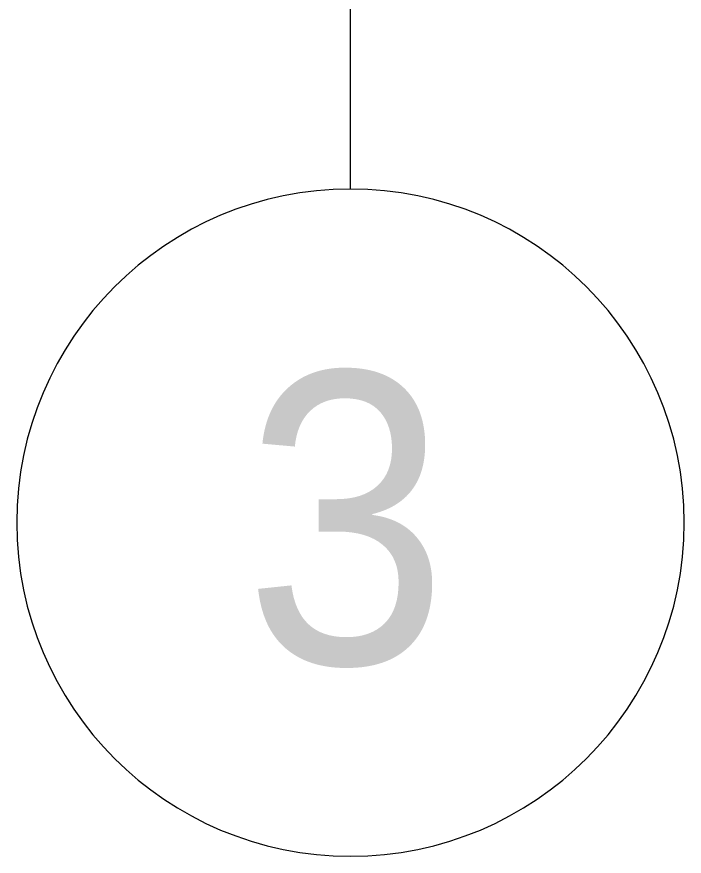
# Model space of a CAD drawing. Header units: millimetres. Extents: x -1113 to 415037, y -3642 to 354837.
# Drawn here: x 296437 to 298037, y -3506 to -1493 of the extents above; entities that cross this region are included whole.
import ezdxf

# ---------------------------------------------------------------- set-up
doc = ezdxf.new("R2010")
doc.units = ezdxf.units.MM
doc.layers.add('Оси', color=7, linetype='Continuous', lineweight=9)
doc.layers.add('Оси-1', color=7, linetype='Continuous', lineweight=20)
doc.styles.add('Arial', font='arial.ttf', dxfattribs={"width": 0.9, "height": 700})

# ---------------------------------------------------------------- blocks, each defined once
blk = doc.blocks.new('Ось сетки - D8-29747960-Объем проектирования 3 этажа')
at = {"layer": 'Оси-1'}
for start, end in [(360, 180), (180, 360)]:
    blk.add_arc((0, 0), 4, start, end, dxfattribs=at)

msp = doc.modelspace()

# ---------------------------------------------------------------- linework, layer by layer
at = {"layer": 'Оси'}
msp.add_lwpolyline([(297237.4, -1906.3), (297237.4, 3093.7), (297237.4, 22398.1), (297237.4, 27398.1)], dxfattribs=at)

# ---------------------------------------------------------------- block references
at = {"layer": 'Оси-1', "xscale": 199.9999999999999, "yscale": 199.9999999999999, "zscale": 199.9999999999999}
msp.add_blockref('Ось сетки - D8-29747960-Объем проектирования 3 этажа', (297237.4, -2706.3), dxfattribs=at)

# ---------------------------------------------------------------- texts
at = {"layer": 'Оси', "insert": (296982.4, -2345), "char_height": 700, "width": 606.076, "attachment_point": 1, "style": 'Arial'}
msp.add_mtext('\\fArial|b0|i0|c204|p34|;\\W.9;3', dxfattribs=at)

doc.saveas('drawing.dxf')
